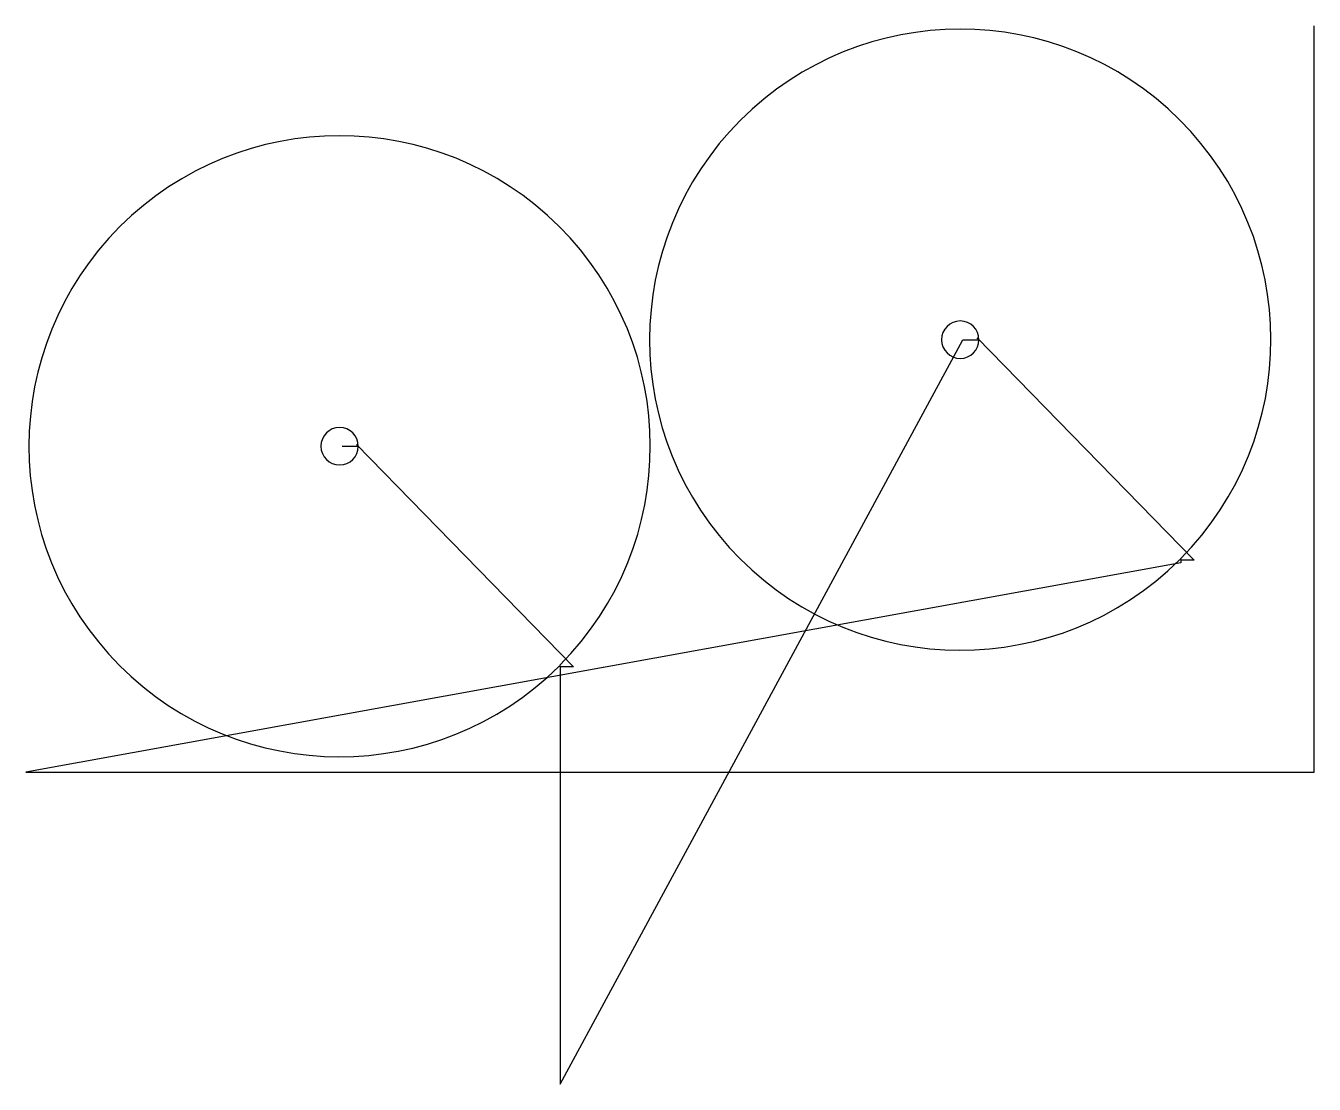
# Model space of a CAD drawing. Header units: metres. Extents: x 0 to 2407, y 0 to 1979.
import ezdxf

# ---------------------------------------------------------------- set-up
doc = ezdxf.new("R2010")
doc.units = ezdxf.units.M

msp = doc.modelspace()

# ---------------------------------------------------------------- linework, layer by layer
at = {"layer": 'TOOL_0'}
for p, q in [((2407.438, 1977.693), (2407.438, 1978.693)), ((2407.438, 583.145), (2407.438, 1977.693)), ((998.688, 0.001), (1751.051, 1391.851)), ((1751.051, 1391.851), (1781.051, 1391.851)), ((1781.051, 1391.851), (1777.515, 1395.387)), ((1777.515, 1395.387), (2183.361, 979.536)), ((591.378, 1192.67), (621.378, 1192.67)), ((621.378, 1192.67), (617.842, 1196.206)), ((617.842, 1196.206), (1023.688, 780.355)), ((2158.361, 974.537), (0, 583.145)), ((2158.361, 979.536), (2155.462, 980.314)), ((2157.581, 982.434), (2158.361, 979.537)), ((2158.361, 979.537), (2158.361, 974.537)), ((2183.361, 979.536), (2158.361, 979.536)), ((998.688, 780.355), (995.789, 781.133)), ((997.908, 783.253), (998.688, 780.356)), ((998.688, 780.356), (998.688, 775.356)), ((1023.688, 780.355), (998.688, 780.355)), ((998.688, 775.356), (998.688, 0.001)), ((0, 583.145), (1, 583.145)), ((1, 583.145), (0, 583.145)), ((0, 583.145), (1, 583.145)), ((1, 583.145), (2407.438, 583.145))]:
    msp.add_line(p, q, dxfattribs=at)
for centre, radius, start, end in [((1746.05, 1391.851), 580.5, 315.14754, 134.999651), ((1746.051, 1391.851), 580.5, 134.999721, 314.851622), ((586.377, 1192.67), 580.5, 315.14754, 134.999651), ((586.378, 1192.67), 580.5, 134.999721, 314.851622), ((1746.051, 1391.851), 35, 0, 180), ((1746.051, 1391.851), 35, 180, 0), ((586.378, 1192.67), 35, 0, 180), ((586.378, 1192.67), 35, 180, 0)]:
    msp.add_arc(centre, radius, start, end, dxfattribs=at)

doc.saveas('drawing.dxf')
